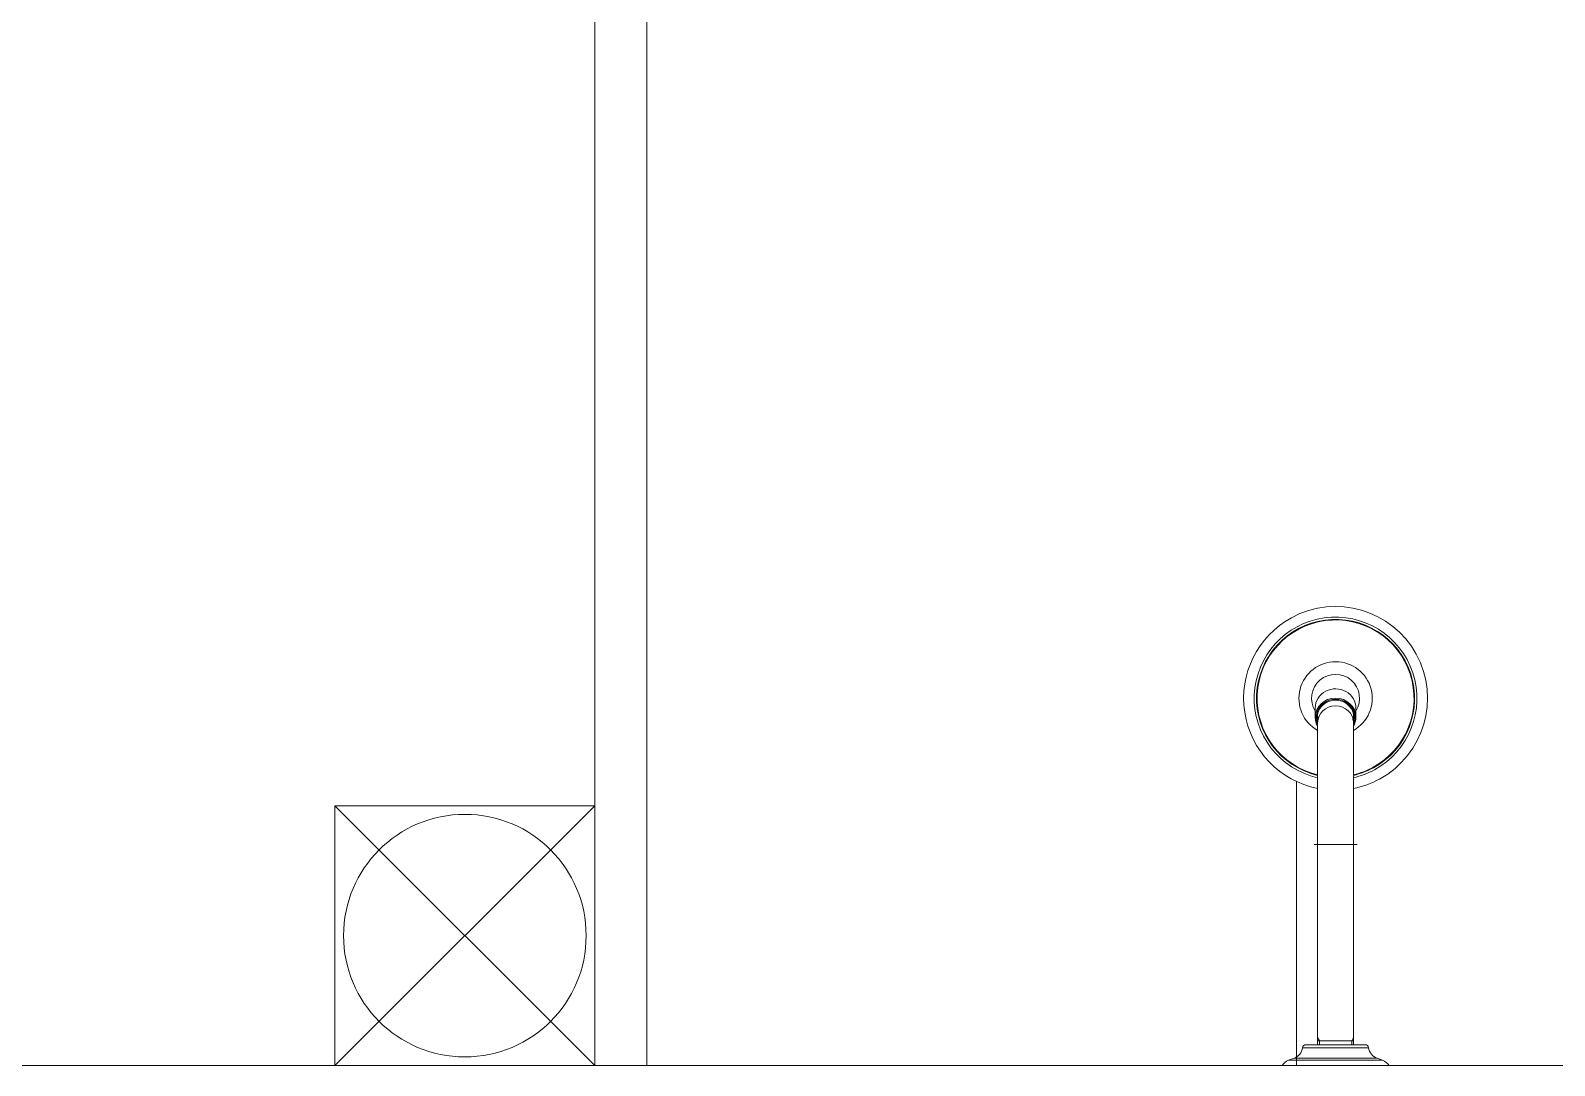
# Model space of a CAD drawing. Header units: millimetres. Extents: x 206 to 837, y 40 to 323.
# Drawn here: x 691.753 to 692.633, y 263.597 to 264.194 of the extents above; entities that cross this region are included whole.
import ezdxf

# ---------------------------------------------------------------- set-up
doc = ezdxf.new("R2010")
doc.units = ezdxf.units.MM
doc.linetypes.add('DASHDOT', pattern=[25.4, 12.7, -6.35, 0, -6.35])
doc.layers.add('I-ARQ', color=8, linetype='Continuous', lineweight=0)

msp = doc.modelspace()

# ---------------------------------------------------------------- linework, layer by layer
at = {"layer": 'I-ARQ'}
for p, q in [((692.07903, 263.59682), (692.07903, 264.80682)), ((692.10903, 263.59682), (692.10903, 264.80682)), ((692.48403, 263.76071), (692.48403, 263.59682)), ((692.07903, 263.59682), (691.92903, 263.74682)), ((692.07903, 263.74682), (691.92903, 263.59682)), ((691.92903, 263.59682), (691.92903, 263.74682)), ((691.92903, 263.74682), (692.07903, 263.74682)), ((692.07903, 263.74682), (692.07903, 263.59682)), ((689.68403, 263.59682), (695.62903, 263.59682)), ((692.07903, 263.59682), (691.92903, 263.59682))]:
    msp.add_line(p, q, dxfattribs=at)
for points in [[(692.4962, 263.75672, -0.700978), (692.4811, 263.85533, -1), (692.53197, 263.7622, -0.07613), (692.51687, 263.75672)], [(692.51687, 263.76296, 0.06962), (692.52904, 263.76756, 5.480122), (692.4962, 263.76296)], [(692.4962, 263.79029, -3.836175), (692.51687, 263.79029)], [(692.49477, 263.80142, -1.802734), (692.5183, 263.80142)], [(692.48746, 263.60709, -0.280777), (692.48258, 263.60098)], [(692.52561, 263.60709, 0.377188), (692.52362, 263.60884), (692.48945, 263.60884, 0.377188), (692.48746, 263.60709)], [(692.53049, 263.60098, -0.280777), (692.52561, 263.60709)]]:
    msp.add_lwpolyline(points, format="xyb", dxfattribs=at)
at = {"layer": 'I-ARQ', "ltscale": 0.06322}
for points in [[(692.51687, 263.76296), (692.51687, 263.76433, 0.067971), (692.52841, 263.76872, 5.429636), (692.4962, 263.76433)], [(692.51687, 263.79029), (692.51687, 263.76466, 0.067551), (692.52825, 263.76901, 5.416932), (692.4962, 263.76466)]]:
    msp.add_lwpolyline(points, format="xyb", dxfattribs=at)
at = {"layer": 'I-ARQ', "ltscale": 0.067122}
msp.add_lwpolyline([(692.49477, 263.80324), (692.49477, 263.79775, 0.128945), (692.4962, 263.79257)], format="xyb", dxfattribs=at)
at = {"layer": 'I-ARQ', "ltscale": 0.06322}
for points in [[(692.4962, 263.79978), (692.4962, 263.79029)], [(692.51687, 263.79978), (692.51687, 263.79029)], [(692.4962, 263.79029), (692.4962, 263.75672)], [(692.51687, 263.76296), (692.51687, 263.75672)], [(692.4962, 263.75672), (692.4962, 263.72446)], [(692.51687, 263.75672), (692.51687, 263.72446)]]:
    msp.add_lwpolyline(points, dxfattribs=at)
at = {"layer": 'I-ARQ', "ltscale": 0.067121}
for points in [[(692.5183, 263.80142), (692.5183, 263.80324)], [(692.5183, 263.79786), (692.5183, 263.80142)]]:
    msp.add_lwpolyline(points, dxfattribs=at)
at = {"layer": 'I-ARQ', "linetype": 'DASHDOT', "ltscale": 0.30975}
msp.add_lwpolyline([(692.49413, 263.72446), (692.51894, 263.72446)], dxfattribs=at)
at = {"layer": 'I-ARQ'}
for points in [[(692.4962, 263.60884), (692.4962, 263.72446)], [(692.51687, 263.60884), (692.51687, 263.72446)]]:
    msp.add_lwpolyline(points, dxfattribs=at)
at = {"layer": 'I-ARQ', "ltscale": 0.258125}
msp.add_lwpolyline([(692.51687, 263.72446), (692.4962, 263.72446)], dxfattribs=at)
at = {"layer": 'I-ARQ', "ltscale": 0.029062}
for points in [[(692.49723, 263.60884), (692.49723, 263.61116), (692.4962, 263.61295)], [(692.51584, 263.60884), (692.51584, 263.61116)]]:
    msp.add_lwpolyline(points, dxfattribs=at)
at = {"layer": 'I-ARQ', "ltscale": 0.025813}
msp.add_lwpolyline([(692.51584, 263.61116), (692.51687, 263.61295)], dxfattribs=at)
at = {"layer": 'I-ARQ', "ltscale": 0.352288}
msp.add_lwpolyline([(692.52561, 263.60709), (692.48746, 263.60709)], dxfattribs=at)
at = {"layer": 'I-ARQ', "ltscale": 0.242325}
msp.add_lwpolyline([(692.51687, 263.61116), (692.4962, 263.61116)], dxfattribs=at)
at = {"layer": 'I-ARQ', "ltscale": 0.218093}
msp.add_lwpolyline([(692.51584, 263.61116), (692.49837, 263.61116)], dxfattribs=at)
at = {"layer": 'I-ARQ', "ltscale": 0.200747}
msp.add_lwpolyline([(692.4794, 263.59983, 0.164371), (692.47565, 263.59682), (692.53742, 263.59682, 0.164371), (692.53367, 263.59983)], format="xyb", dxfattribs=at)
at = {"layer": 'I-ARQ'}
msp.add_lwpolyline([(692.53367, 263.59983), (692.4794, 263.59983), (692.48258, 263.60098), (692.53049, 263.60098)], close=True, dxfattribs=at)
msp.add_circle((692.00403, 263.67182), 0.07, dxfattribs=at)
at = {"layer": 'I-ARQ', "extrusion": (-2.21397e-44, -1.84636e-46, -1)}
for centre, major_axis, ratio, start_param, end_param in [((692.50653, 263.80324), (0.01176, 0), 0.939693, 4.212389, 6.283156), ((692.50653, 263.79769), (0.01126, 0), 0.939693, 2.733002, 6.691777), ((692.50653, 263.79769), (0.01116, 0), 0.939693, 2.754135, 6.670643), ((692.50653, 263.80324), (0.01176, 0), 0.939693, 3.141564, 4.212389), ((692.50653, 263.79786), (0.01176, 0), 0.939692, 3.141597, 6.283189), ((692.50653, 263.79781), (0.01055, 0), 0.939693, 3.141564, 4.212389), ((692.50653, 263.79781), (0.01055, 0), 0.939693, 4.212389, 6.283156), ((692.50653, 263.79781), (0.01055, 0), 0.939693, 2.942153, 3.141564), ((692.50653, 263.79471), (0.01034, 0), 0.939693, 3.141593, 6.283185), ((692.50653, 263.79838), (0.00722, 0.00722), 1, 3.73929, 3.900306), ((692.50653, 263.79838), (0.00722, 0.00722), 1, 0.812086, 0.973103), ((692.50654, 263.79786), (-0.01176, 0.00001), 0.942388, 3.140774, 3.638398), ((692.50653, 263.79781), (0.01055, 0), 0.939693, -0.000029, 0.199444)]:
    msp.add_ellipse(centre, major_axis=major_axis, ratio=ratio, start_param=start_param, end_param=end_param, dxfattribs=at)

doc.saveas('drawing.dxf')
